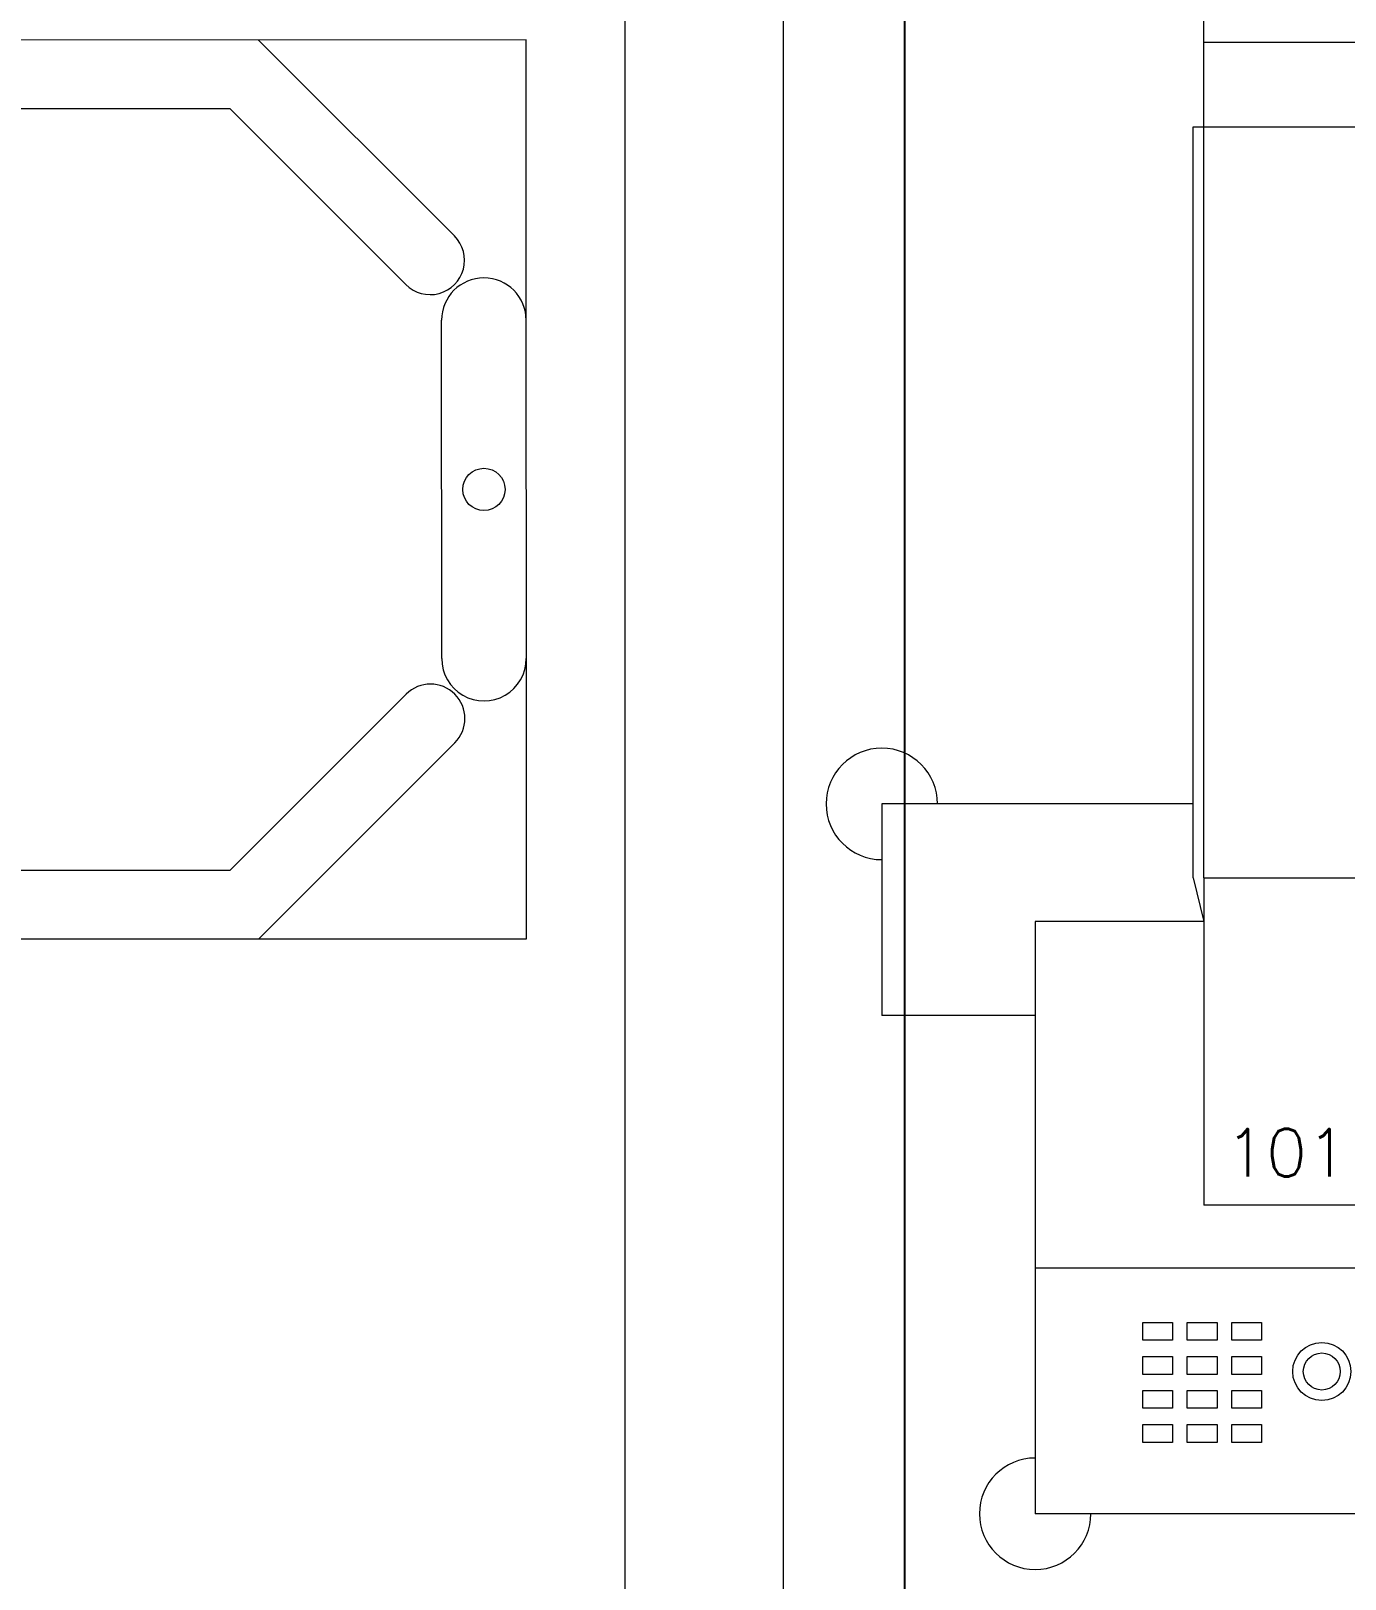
# Model space of a CAD drawing. Header units: metres. Extents: x 75097 to 220695, y -1557923 to -1361206.
# Drawn here: x 129137 to 130380, y -1399179 to -1397715 of the extents above; entities that cross this region are included whole.
import ezdxf

# ---------------------------------------------------------------- set-up
doc = ezdxf.new("R2010")
doc.units = ezdxf.units.M
doc.layers.get('0').update_dxf_attribs({"lineweight": 0})
doc.layers.add('A-100 - Copy$0$axes', color=8, linetype='Continuous')
for name, color, linetype, lineweight in [('A-100 - Copy$0$Medical Equipment and Furniture', 8, 'Continuous', 0), ('A-100 - Copy$0$Medical Equipment and Furniture1', 8, 'Continuous', 5), ('A-100 - Copy$0$Walls', 8, 'Continuous', 0)]:
    doc.layers.add(name, color=color, linetype=linetype, lineweight=lineweight)
doc.styles.add('A-100 - Copy$0$list_ghTextstyle', font='romans.shx', dxfattribs={"height": 0.25})

# ---------------------------------------------------------------- blocks, each defined once
blk = doc.blocks.new('*X149')
for p, q in [((5, 3), (5, 3)), ((5, 3), (5, 3)), ((5, 3), (5, 3)), ((5, 3), (5, 3)), ((5, 3), (5, 3)), ((5, 3), (5, 3)), ((5, 3), (5, 3)), ((5, 3), (5, 3)), ((5, 3), (5, 3)), ((5, 3), (5, 3)), ((5, 3), (5, 3)), ((5, 3), (5, 3)), ((5, 3), (5, 3)), ((5, 3), (5, 3)), ((5, 3), (5, 3)), ((5, 3), (5, 3)), ((5, 3), (5, 3)), ((5, 3), (5, 3)), ((5, 3), (5, 3)), ((5, 3), (5, 3)), ((5, 3), (5, 3)), ((5, 3), (5, 3)), ((5, 3), (5, 3)), ((5, 3), (5, 3)), ((5, 3), (5, 3)), ((5, 3), (5, 3)), ((5, 3), (5, 3)), ((5, 3), (5, 3)), ((5, 3), (5, 3)), ((5, 3), (5, 3)), ((5, 3), (5, 3)), ((5, 3), (5, 3)), ((5, 3), (5, 3)), ((5, 3), (5, 3)), ((5, 3), (5, 3)), ((5, 3), (5, 3)), ((5, 3), (5, 3)), ((5, 3), (5, 3)), ((5, 3), (5, 3)), ((5, 3), (5, 3)), ((5, 3), (5, 3)), ((5, 3), (5, 3)), ((5, 3), (5, 3)), ((5, 3), (5, 3)), ((5, 3), (5, 3)), ((5, 3), (5, 3)), ((5, 3), (5, 3)), ((5, 3), (5, 3)), ((5, 3), (5, 3)), ((5, 3), (5, 3)), ((5, 3), (5, 3)), ((5, 3), (5, 3)), ((5, 3), (5, 3)), ((5, 3), (5, 3)), ((5, 3), (5, 3)), ((5, 3), (5, 3)), ((5, 3), (5, 3)), ((5, 3), (5, 3)), ((5, 3), (5, 3)), ((5, 3), (5, 3)), ((5, 3), (5, 3)), ((5, 3), (5, 3)), ((5, 3), (5, 3)), ((5, 3), (5, 3)), ((5, 3), (5, 3)), ((5, 3), (5, 3)), ((6, 3), (5, 3)), ((5, 3), (5, 3)), ((6, 3), (5, 3)), ((5, 3), (5, 3)), ((6, 3), (5, 3)), ((5, 3), (5, 3)), ((6, 3), (5, 3)), ((5, 3), (5, 3)), ((5, 3), (5, 3)), ((5, 3), (5, 3)), ((5, 3), (5, 3)), ((5, 3), (5, 3)), ((5, 3), (5, 3)), ((5, 3), (5, 3)), ((5, 3), (5, 3)), ((5, 3), (5, 3)), ((5, 3), (5, 3)), ((5, 3), (5, 3)), ((5, 3), (5, 3)), ((5, 3), (5, 3)), ((5, 3), (5, 3)), ((5, 3), (5, 3)), ((5, 3), (5, 3)), ((5, 3), (5, 3)), ((5, 3), (5, 3)), ((5, 3), (5, 3)), ((5, 3), (5, 3)), ((5, 3), (5, 3)), ((5, 3), (5, 3)), ((5, 3), (5, 3)), ((6, 3), (6, 3)), ((6, 3), (6, 3)), ((6, 3), (6, 3)), ((6, 3), (6, 3)), ((6, 3), (6, 3)), ((6, 3), (6, 3)), ((6, 3), (6, 3)), ((6, 3), (6, 3)), ((6, 3), (6, 3)), ((6, 3), (6, 3)), ((6, 3), (6, 3)), ((6, 3), (6, 3)), ((6, 3), (6, 3)), ((6, 3), (6, 3)), ((6, 3), (6, 3)), ((6, 3), (6, 3)), ((6, 3), (6, 3)), ((6, 3), (6, 3)), ((6, 3), (6, 3)), ((6, 3), (6, 3)), ((6, 3), (6, 3)), ((6, 3), (6, 3)), ((6, 3), (6, 3)), ((6, 3), (6, 3)), ((6, 3), (6, 3)), ((6, 3), (6, 3)), ((6, 3), (6, 3)), ((6, 3), (6, 3)), ((6, 3), (6, 3)), ((6, 3), (6, 3)), ((6, 3), (6, 3)), ((6, 3), (6, 3)), ((6, 3), (6, 3)), ((6, 3), (6, 3)), ((6, 3), (6, 3)), ((6, 3), (6, 3)), ((6, 3), (6, 3)), ((6, 3), (6, 3)), ((6, 3), (6, 3)), ((6, 3), (6, 3)), ((6, 3), (6, 3)), ((6, 3), (6, 3)), ((6, 3), (6, 3)), ((6, 3), (6, 3)), ((6, 3), (6, 3)), ((6, 3), (6, 3)), ((6, 3), (6, 3)), ((6, 3), (6, 3)), ((6, 3), (6, 3)), ((6, 3), (6, 3)), ((6, 3), (6, 3)), ((6, 3), (6, 3)), ((6, 3), (6, 3)), ((6, 3), (6, 3)), ((6, 3), (6, 3)), ((6, 3), (6, 3)), ((6, 3), (6, 3)), ((6, 3), (6, 3)), ((6, 3), (6, 3)), ((6, 3), (6, 3)), ((6, 3), (6, 3)), ((6, 3), (6, 3)), ((6, 3), (6, 3)), ((6, 3), (6, 3)), ((6, 3), (6, 3)), ((6, 3), (6, 3)), ((6, 3), (6, 3)), ((6, 3), (6, 3)), ((6, 3), (6, 3)), ((6, 3), (6, 3)), ((6, 3), (6, 3)), ((6, 3), (6, 3)), ((6, 3), (6, 3)), ((6, 3), (6, 3)), ((6, 3), (6, 3)), ((6, 3), (6, 3)), ((6, 3), (6, 3)), ((6, 3), (6, 3)), ((6, 3), (6, 3)), ((6, 3), (6, 3)), ((6, 3), (6, 3)), ((6, 3), (6, 3)), ((6, 3), (6, 3)), ((6, 3), (6, 3)), ((6, 3), (6, 3)), ((6, 3), (6, 3)), ((6, 3), (6, 3)), ((6, 3), (6, 3)), ((6, 3), (6, 3)), ((6, 3), (6, 3)), ((6, 3), (6, 3)), ((6, 3), (6, 3)), ((6, 3), (6, 3)), ((6, 3), (6, 3)), ((6, 3), (6, 3)), ((6, 3), (6, 3)), ((6, 3), (6, 3)), ((6, 3), (6, 3)), ((6, 3), (6, 3)), ((6, 3), (6, 3)), ((6, 3), (6, 3)), ((6, 3), (6, 3)), ((6, 3), (6, 3)), ((6, 3), (6, 3)), ((6, 3), (6, 3)), ((6, 3), (6, 3)), ((6, 3), (6, 3)), ((6, 3), (6, 3)), ((6, 3), (6, 3)), ((6, 3), (6, 3)), ((6, 3), (6, 3)), ((6, 3), (6, 3)), ((6, 3), (6, 3)), ((6, 3), (6, 3)), ((6, 3), (6, 3)), ((6, 3), (6, 3)), ((6, 3), (6, 3)), ((6, 3), (6, 3)), ((6, 3), (6, 3)), ((6, 3), (6, 3)), ((6, 3), (6, 3)), ((6, 3), (6, 3)), ((6, 3), (6, 3)), ((6, 3), (6, 3)), ((6, 3), (6, 3)), ((6, 3), (6, 3)), ((6, 3), (6, 3)), ((6, 3), (6, 3)), ((6, 3), (6, 3)), ((6, 3), (6, 3)), ((6, 3), (6, 3)), ((6, 3), (6, 3)), ((6, 3), (6, 3)), ((6, 3), (6, 3)), ((6, 3), (6, 3)), ((6, 3), (6, 3)), ((6, 3), (6, 3)), ((6, 3), (6, 3)), ((6, 3), (6, 3)), ((6, 3), (6, 3)), ((6, 3), (6, 3)), ((6, 3), (6, 3)), ((6, 3), (6, 3)), ((6, 3), (6, 3)), ((6, 3), (6, 3)), ((6, 3), (6, 3)), ((6, 3), (6, 3)), ((6, 3), (6, 3)), ((6, 3), (6, 3)), ((6, 3), (6, 3)), ((6, 3), (6, 3)), ((6, 3), (6, 3)), ((6, 3), (6, 3)), ((6, 3), (6, 3)), ((6, 3), (6, 3)), ((6, 3), (6, 3)), ((6, 3), (6, 3)), ((6, 3), (6, 3)), ((6, 3), (6, 3)), ((6, 3), (6, 3)), ((6, 3), (6, 3)), ((6, 3), (6, 3)), ((6, 3), (6, 3)), ((6, 3), (6, 3)), ((6, 3), (6, 3)), ((6, 3), (6, 3)), ((6, 3), (6, 3)), ((6, 3), (6, 3)), ((6, 3), (6, 3)), ((6, 3), (6, 3)), ((6, 3), (6, 3)), ((6, 3), (6, 3)), ((6, 3), (6, 3)), ((6, 3), (6, 3)), ((6, 3), (6, 3)), ((6, 3), (6, 3)), ((6, 3), (6, 3)), ((6, 3), (6, 3)), ((6, 3), (6, 3)), ((6, 3), (6, 3)), ((6, 3), (6, 3)), ((6, 3), (6, 3)), ((6, 3), (6, 3)), ((6, 3), (6, 3)), ((6, 3), (6, 3)), ((6, 3), (6, 3)), ((6, 3), (6, 3)), ((6, 3), (6, 3)), ((6, 3), (6, 3)), ((6, 3), (6, 3)), ((6, 3), (6, 3)), ((6, 3), (6, 3)), ((6, 3), (6, 3)), ((6, 3), (6, 3)), ((6, 3), (6, 3)), ((6, 3), (6, 3)), ((6, 3), (6, 3)), ((6, 3), (6, 3)), ((6, 3), (6, 3)), ((6, 3), (6, 3)), ((6, 3), (6, 3)), ((6, 3), (6, 3)), ((6, 3), (6, 3)), ((6, 3), (6, 3)), ((6, 3), (5, 3)), ((6, 3), (5, 3)), ((6, 3), (5, 3)), ((6, 3), (5, 3)), ((6, 3), (5, 3)), ((6, 3), (6, 3)), ((6, 3), (6, 3)), ((6, 3), (6, 3)), ((6, 3), (6, 3)), ((6, 3), (6, 3)), ((6, 3), (6, 3)), ((6, 3), (6, 3)), ((6, 3), (6, 3)), ((6, 3), (6, 3)), ((6, 3), (6, 3)), ((6, 3), (6, 3)), ((6, 3), (6, 3)), ((6, 3), (6, 3)), ((6, 3), (6, 3)), ((6, 3), (6, 3)), ((6, 3), (6, 3)), ((6, 3), (6, 3)), ((6, 3), (6, 3)), ((6, 3), (6, 3)), ((6, 3), (6, 3)), ((6, 3), (6, 3)), ((6, 3), (6, 3)), ((6, 3), (6, 3)), ((6, 3), (6, 3)), ((6, 3), (6, 3)), ((6, 3), (6, 3)), ((6, 3), (6, 3)), ((6, 3), (6, 3)), ((6, 3), (6, 3)), ((6, 3), (6, 3)), ((6, 3), (6, 3)), ((6, 3), (6, 3)), ((6, 3), (6, 3)), ((6, 3), (6, 3)), ((6, 3), (6, 3)), ((6, 3), (6, 3)), ((6, 3), (6, 3)), ((6, 3), (6, 3)), ((6, 3), (6, 3)), ((6, 3), (6, 3)), ((6, 3), (6, 3)), ((6, 3), (6, 3)), ((6, 3), (6, 3)), ((6, 3), (6, 3)), ((6, 3), (6, 3)), ((6, 3), (6, 3)), ((6, 3), (6, 3)), ((6, 3), (6, 3)), ((6, 3), (6, 3)), ((6, 3), (6, 3)), ((6, 3), (6, 3)), ((6, 3), (6, 3)), ((6, 3), (6, 3)), ((6, 3), (6, 3)), ((6, 3), (6, 3)), ((6, 3), (6, 3)), ((6, 3), (6, 3)), ((6, 3), (6, 3)), ((6, 3), (6, 3)), ((6, 3), (6, 3)), ((6, 3), (6, 3)), ((6, 3), (6, 3)), ((6, 3), (6, 3)), ((6, 3), (6, 3)), ((6, 3), (6, 3)), ((6, 3), (6, 3)), ((6, 3), (6, 3)), ((6, 3), (6, 3)), ((6, 3), (6, 3)), ((6, 3), (6, 3)), ((6, 3), (6, 3)), ((6, 3), (6, 3)), ((6, 3), (6, 3)), ((6, 3), (6, 3)), ((6, 3), (6, 3)), ((6, 3), (6, 3)), ((6, 3), (6, 3)), ((6, 3), (6, 3)), ((6, 3), (6, 3)), ((6, 3), (6, 3)), ((6, 3), (6, 3)), ((6, 3), (6, 3)), ((6, 3), (6, 3)), ((6, 3), (6, 3)), ((6, 3), (6, 3)), ((6, 3), (6, 3)), ((6, 3), (6, 3)), ((6, 3), (6, 3)), ((6, 3), (6, 3)), ((6, 3), (6, 3)), ((6, 3), (6, 3)), ((6, 3), (6, 3)), ((6, 3), (6, 3)), ((6, 3), (6, 3)), ((6, 3), (6, 3)), ((6, 3), (6, 3)), ((6, 3), (6, 3)), ((6, 3), (6, 3)), ((6, 3), (6, 3)), ((6, 3), (6, 3)), ((6, 3), (6, 3)), ((6, 3), (6, 3)), ((6, 3), (6, 3)), ((6, 3), (6, 3)), ((6, 3), (6, 3)), ((6, 3), (6, 3)), ((6, 3), (6, 3)), ((6, 3), (6, 3)), ((6, 3), (6, 3)), ((6, 3), (6, 3)), ((6, 3), (6, 3)), ((6, 3), (6, 3)), ((6, 3), (6, 3)), ((6, 3), (6, 3)), ((6, 3), (6, 3)), ((6, 3), (6, 3)), ((6, 3), (6, 3)), ((6, 3), (6, 3)), ((6, 3), (6, 3)), ((6, 3), (6, 3)), ((6, 3), (6, 3)), ((6, 3), (6, 3)), ((6, 3), (6, 3)), ((6, 3), (6, 3)), ((6, 3), (6, 3)), ((6, 3), (6, 3)), ((6, 3), (6, 3)), ((6, 3), (6, 3)), ((6, 3), (6, 3)), ((6, 3), (6, 3)), ((6, 3), (6, 3)), ((6, 3), (6, 3)), ((6, 3), (6, 3)), ((6, 3), (6, 3)), ((6, 3), (6, 3)), ((6, 3), (6, 3)), ((6, 3), (6, 3)), ((6, 3), (6, 3)), ((6, 3), (6, 3)), ((6, 3), (6, 3)), ((6, 3), (6, 3)), ((6, 3), (6, 3)), ((6, 3), (6, 3)), ((6, 3), (6, 3)), ((6, 3), (6, 3)), ((6, 3), (6, 3)), ((6, 3), (6, 3)), ((6, 3), (6, 3)), ((6, 3), (6, 3)), ((6, 3), (6, 3)), ((6, 3), (6, 3)), ((6, 3), (6, 3)), ((6, 3), (6, 3)), ((6, 3), (6, 3)), ((6, 3), (6, 3)), ((6, 3), (6, 3)), ((6, 3), (6, 3)), ((6, 3), (6, 3)), ((6, 3), (6, 3)), ((6, 3), (6, 3)), ((6, 3), (6, 3)), ((6, 3), (6, 3)), ((6, 3), (6, 3)), ((6, 3), (6, 3)), ((6, 3), (6, 3)), ((6, 3), (6, 3)), ((6, 3), (6, 3)), ((6, 3), (6, 3)), ((6, 3), (6, 3)), ((6, 3), (6, 3)), ((6, 3), (6, 3)), ((6, 3), (6, 3)), ((6, 3), (6, 3)), ((6, 3), (6, 3)), ((6, 3), (6, 3)), ((6, 3), (6, 3)), ((6, 3), (6, 3)), ((6, 3), (6, 3)), ((6, 3), (6, 3)), ((6, 3), (6, 3)), ((6, 3), (6, 3)), ((6, 3), (6, 3)), ((6, 3), (6, 3)), ((6, 3), (6, 3)), ((6, 3), (6, 3)), ((6, 3), (6, 3)), ((6, 3), (6, 3)), ((6, 3), (6, 3)), ((6, 3), (6, 3)), ((6, 3), (6, 3)), ((6, 3), (6, 3)), ((6, 3), (6, 3)), ((6, 3), (6, 3)), ((6, 3), (6, 3)), ((6, 3), (6, 3)), ((6, 3), (6, 3)), ((6, 3), (6, 3)), ((6, 3), (6, 3)), ((6, 3), (6, 3)), ((6, 3), (6, 3)), ((6, 3), (6, 3)), ((6, 3), (6, 3)), ((6, 3), (6, 3)), ((6, 3), (6, 3)), ((6, 3), (6, 3)), ((6, 3), (6, 3)), ((6, 3), (6, 3)), ((6, 3), (6, 3)), ((6, 3), (6, 3)), ((6, 3), (6, 3)), ((6, 3), (6, 3)), ((6, 3), (6, 3)), ((6, 3), (6, 3)), ((6, 3), (6, 3)), ((6, 3), (6, 3)), ((6, 3), (6, 3)), ((6, 3), (6, 3)), ((6, 3), (6, 3)), ((6, 3), (6, 3)), ((6, 3), (6, 3)), ((6, 3), (6, 3)), ((6, 3), (6, 3)), ((6, 3), (6, 3)), ((6, 3), (6, 3)), ((6, 3), (6, 3)), ((6, 3), (6, 3)), ((6, 3), (6, 3)), ((6, 3), (6, 3)), ((6, 3), (6, 3)), ((6, 3), (6, 3)), ((6, 3), (6, 3)), ((6, 3), (6, 3)), ((6, 3), (6, 3)), ((6, 3), (6, 3)), ((6, 3), (6, 3)), ((6, 3), (6, 3)), ((6, 3), (6, 3)), ((6, 3), (6, 3)), ((6, 3), (6, 3)), ((6, 3), (6, 3)), ((6, 3), (6, 3)), ((6, 3), (6, 3)), ((6, 3), (6, 3)), ((6, 3), (6, 3)), ((6, 3), (6, 3)), ((6, 3), (6, 3)), ((6, 3), (6, 3)), ((6, 3), (6, 3)), ((6, 3), (6, 3)), ((6, 3), (6, 3)), ((6, 3), (6, 3)), ((6, 3), (6, 3)), ((6, 3), (6, 3)), ((6, 3), (6, 3)), ((6, 3), (6, 3)), ((6, 3), (6, 3)), ((6, 3), (6, 3)), ((6, 3), (6, 3)), ((6, 3), (6, 3)), ((6, 3), (6, 3)), ((6, 3), (6, 3)), ((6, 3), (6, 3)), ((6, 3), (6, 3)), ((6, 3), (6, 3)), ((6, 3), (6, 3)), ((6, 3), (6, 3)), ((6, 3), (6, 3)), ((6, 3), (6, 3)), ((6, 3), (6, 3)), ((6, 3), (6, 3)), ((6, 3), (6, 3)), ((6, 3), (6, 3)), ((6, 3), (6, 3)), ((6, 3), (6, 3)), ((6, 3), (6, 3)), ((6, 3), (6, 3)), ((6, 3), (6, 3)), ((6, 3), (6, 3)), ((6, 3), (6, 3)), ((6, 3), (6, 3)), ((6, 3), (6, 3)), ((6, 3), (6, 3)), ((6, 3), (6, 3)), ((6, 3), (6, 3)), ((6, 3), (6, 3)), ((6, 3), (6, 3)), ((6, 3), (6, 3)), ((6, 3), (6, 3)), ((6, 3), (6, 3)), ((6, 3), (6, 3)), ((6, 3), (6, 3)), ((6, 3), (6, 3)), ((6, 3), (6, 3)), ((6, 3), (6, 3)), ((6, 3), (6, 3)), ((6, 3), (6, 3)), ((6, 3), (6, 3)), ((6, 3), (6, 3)), ((6, 3), (6, 3)), ((6, 3), (6, 3)), ((6, 3), (6, 3)), ((6, 3), (6, 3)), ((6, 3), (6, 3)), ((6, 3), (6, 3)), ((6, 3), (6, 3)), ((6, 3), (6, 3)), ((6, 3), (6, 3)), ((6, 3), (6, 3)), ((6, 3), (6, 3)), ((6, 3), (6, 3)), ((6, 3), (6, 3)), ((6, 3), (6, 3)), ((6, 3), (6, 3)), ((6, 3), (6, 3)), ((6, 3), (6, 3)), ((6, 3), (6, 3)), ((6, 3), (6, 3))]:
    blk.add_line(p, q)
blk = doc.blocks.new('*X150')
for p, q in [((13, 1), (13, 1)), ((13, 1), (13, 1)), ((13, 1), (13, 1)), ((13, 1), (13, 1)), ((13, 1), (13, 1)), ((13, 1), (13, 1)), ((13, 1), (13, 1)), ((13, 1), (13, 1)), ((13, 1), (13, 1)), ((13, 1), (13, 1)), ((13, 1), (13, 1)), ((13, 1), (13, 1)), ((13, 1), (13, 1)), ((13, 1), (13, 1)), ((13, 1), (13, 1)), ((13, 1), (14, 1)), ((13, 1), (14, 1)), ((13, 1), (14, 1)), ((13, 1), (13, 1)), ((13, 1), (13, 1)), ((13, 1), (13, 1)), ((13, 1), (13, 1)), ((13, 1), (13, 1)), ((13, 1), (13, 1)), ((13, 1), (13, 1)), ((13, 1), (13, 1)), ((13, 1), (13, 1)), ((13, 1), (13, 1)), ((13, 1), (13, 1)), ((13, 1), (13, 1)), ((13, 1), (13, 1)), ((13, 1), (13, 1)), ((13, 1), (13, 1)), ((13, 1), (13, 1)), ((13, 1), (13, 1)), ((13, 1), (13, 1)), ((13, 1), (13, 1)), ((13, 1), (13, 1)), ((13, 1), (13, 1)), ((13, 1), (13, 1)), ((13, 1), (13, 1)), ((13, 1), (13, 1)), ((13, 1), (13, 1)), ((13, 1), (13, 1)), ((13, 1), (13, 1)), ((13, 1), (13, 1)), ((13, 1), (13, 1)), ((13, 1), (13, 1)), ((13, 1), (13, 1)), ((13, 1), (13, 1)), ((13, 1), (13, 1)), ((13, 1), (13, 1)), ((13, 1), (13, 1)), ((13, 1), (13, 1)), ((13, 1), (13, 1)), ((13, 1), (13, 1)), ((13, 1), (13, 1)), ((13, 1), (13, 1)), ((13, 1), (13, 1)), ((13, 1), (13, 1)), ((13, 1), (13, 1)), ((13, 1), (13, 1)), ((13, 1), (13, 1)), ((13, 1), (13, 1)), ((13, 1), (13, 1)), ((13, 1), (13, 1)), ((13, 1), (13, 1)), ((13, 1), (13, 1)), ((13, 1), (13, 1)), ((13, 1), (13, 1)), ((13, 1), (13, 1)), ((13, 1), (13, 1)), ((13, 1), (13, 1)), ((13, 1), (13, 1)), ((13, 1), (13, 1)), ((13, 1), (13, 1)), ((13, 1), (13, 1)), ((13, 1), (13, 1)), ((13, 1), (13, 1)), ((13, 1), (13, 1)), ((13, 1), (13, 1)), ((13, 1), (13, 1)), ((13, 1), (13, 1)), ((13, 1), (13, 1)), ((13, 1), (13, 1)), ((13, 1), (13, 1)), ((13, 1), (13, 1)), ((13, 1), (13, 1)), ((13, 1), (13, 1)), ((13, 1), (13, 1)), ((13, 1), (13, 1)), ((13, 1), (13, 1)), ((13, 1), (13, 1)), ((13, 1), (13, 1)), ((13, 1), (13, 1)), ((13, 1), (13, 1)), ((13, 1), (13, 1)), ((13, 1), (13, 1)), ((13, 1), (13, 1)), ((13, 1), (13, 1)), ((13, 1), (13, 1)), ((13, 1), (13, 1)), ((13, 1), (13, 1)), ((13, 1), (13, 1)), ((13, 1), (13, 1)), ((13, 1), (13, 1)), ((13, 1), (13, 1)), ((13, 1), (13, 1)), ((13, 1), (13, 1)), ((13, 1), (13, 1)), ((13, 1), (13, 1)), ((13, 1), (13, 1)), ((13, 1), (13, 1)), ((13, 1), (13, 1)), ((13, 1), (13, 1)), ((13, 1), (13, 1)), ((13, 1), (13, 1)), ((13, 1), (13, 1)), ((13, 1), (13, 1)), ((13, 1), (13, 1)), ((13, 1), (13, 1)), ((13, 1), (13, 1)), ((13, 1), (13, 1)), ((13, 1), (14, 1)), ((13, 0), (13, 0)), ((13, 0), (13, 0)), ((13, 0), (13, 0)), ((13, 0), (13, 0)), ((13, 0), (13, 0)), ((13, 0), (13, 0)), ((13, 0), (13, 0)), ((13, 0), (13, 0)), ((13, 0), (13, 0)), ((13, 0), (13, 0)), ((13, 0), (13, 0)), ((13, 0), (13, 0)), ((13, 0), (13, 0)), ((13, 0), (13, 0)), ((13, 0), (13, 0)), ((13, 0), (13, 0)), ((13, 0), (13, 0)), ((13, 0), (13, 0)), ((13, 0), (13, 0)), ((13, 0), (13, 0)), ((13, 0), (13, 0)), ((13, 0), (13, 0)), ((13, 0), (13, 0)), ((13, 0), (13, 0)), ((13, 0), (13, 0)), ((13, 0), (13, 0)), ((13, 0), (13, 0)), ((13, 0), (13, 0)), ((13, 0), (13, 0)), ((13, 0), (13, 0)), ((13, 0), (13, 0)), ((13, 0), (13, 0)), ((13, 0), (13, 0)), ((13, 0), (13, 0)), ((13, 0), (13, 0)), ((13, 0), (13, 0)), ((13, 0), (13, 0)), ((13, 0), (13, 0)), ((13, 0), (13, 0)), ((13, 0), (13, 0)), ((13, 0), (13, 0)), ((13, 0), (13, 0)), ((13, 0), (13, 0)), ((13, 0), (13, 0)), ((13, 0), (13, 0)), ((13, 0), (13, 0)), ((13, 0), (13, 0)), ((13, 0), (13, 0)), ((13, 0), (14, 0)), ((13, 0), (14, 0)), ((13, 0), (13, 0)), ((13, 0), (14, 0)), ((14, 1), (14, 1)), ((14, 1), (14, 1)), ((14, 1), (14, 1)), ((14, 1), (14, 1)), ((14, 1), (14, 1)), ((14, 1), (14, 1)), ((14, 1), (14, 1)), ((14, 1), (14, 1)), ((14, 1), (14, 1)), ((14, 1), (14, 1)), ((14, 1), (14, 1)), ((14, 1), (14, 1)), ((14, 1), (14, 1)), ((14, 1), (14, 1)), ((14, 1), (14, 1)), ((14, 1), (14, 1)), ((14, 1), (14, 1)), ((14, 1), (14, 1)), ((14, 1), (14, 1)), ((14, 1), (14, 1)), ((14, 1), (14, 1)), ((14, 1), (14, 1)), ((14, 1), (14, 1)), ((14, 1), (14, 1)), ((14, 1), (14, 1)), ((14, 1), (14, 1)), ((14, 1), (14, 1)), ((14, 1), (14, 1)), ((14, 1), (14, 1)), ((14, 1), (14, 1)), ((14, 1), (14, 1)), ((14, 1), (14, 1)), ((14, 1), (14, 1)), ((14, 1), (14, 1)), ((14, 1), (14, 1)), ((14, 1), (14, 1)), ((14, 1), (14, 1)), ((14, 1), (14, 1)), ((14, 1), (14, 1)), ((14, 1), (14, 1)), ((14, 1), (14, 1)), ((14, 1), (14, 1)), ((14, 1), (14, 1)), ((14, 1), (14, 1)), ((14, 1), (14, 1)), ((14, 1), (14, 1)), ((14, 1), (14, 1)), ((14, 1), (14, 1)), ((14, 1), (14, 1)), ((14, 1), (14, 1)), ((14, 1), (14, 1)), ((14, 1), (14, 1)), ((14, 1), (14, 1)), ((14, 1), (14, 1)), ((14, 1), (14, 1)), ((14, 1), (14, 1)), ((14, 1), (14, 1)), ((14, 1), (14, 1)), ((14, 1), (14, 1)), ((14, 1), (14, 1)), ((14, 1), (14, 1)), ((14, 1), (14, 1)), ((14, 1), (14, 1)), ((14, 1), (14, 1)), ((14, 1), (14, 1)), ((14, 1), (14, 1)), ((14, 1), (14, 1)), ((14, 1), (14, 1)), ((14, 1), (14, 1)), ((14, 1), (14, 1)), ((14, 1), (14, 1)), ((14, 1), (14, 1)), ((14, 1), (14, 1)), ((14, 1), (14, 1)), ((14, 1), (14, 1)), ((14, 1), (14, 1)), ((14, 1), (14, 1)), ((14, 1), (14, 1)), ((14, 1), (14, 1)), ((14, 1), (14, 1)), ((14, 1), (14, 1)), ((14, 1), (14, 1)), ((14, 1), (14, 1)), ((14, 1), (14, 1)), ((14, 1), (14, 1)), ((14, 1), (14, 1)), ((14, 1), (14, 1)), ((14, 1), (14, 1)), ((14, 1), (14, 1)), ((14, 1), (14, 1)), ((14, 1), (14, 1)), ((14, 1), (14, 1)), ((14, 1), (14, 1)), ((14, 1), (14, 1)), ((14, 0), (14, 0)), ((14, 0), (14, 0)), ((14, 0), (14, 0)), ((14, 0), (14, 0)), ((14, 0), (14, 0)), ((14, 0), (14, 0)), ((14, 0), (14, 0)), ((14, 0), (14, 0)), ((14, 0), (14, 0)), ((14, 0), (14, 0)), ((14, 0), (14, 0)), ((14, 0), (14, 0)), ((14, 0), (14, 0)), ((14, 0), (14, 0)), ((14, 0), (14, 0)), ((14, 0), (14, 0)), ((14, 0), (14, 0)), ((14, 0), (14, 0)), ((14, 0), (14, 0)), ((14, 0), (14, 0)), ((14, 0), (14, 0)), ((14, 0), (14, 0)), ((14, 0), (14, 0)), ((14, 0), (14, 0)), ((14, 0), (14, 0)), ((14, 0), (14, 0)), ((14, 0), (14, 0)), ((14, 0), (14, 0)), ((14, 0), (14, 0)), ((14, 0), (14, 0)), ((14, 0), (14, 0)), ((14, 0), (14, 0)), ((14, 0), (14, 0)), ((14, 0), (14, 0)), ((14, 0), (14, 0)), ((14, 0), (14, 0)), ((14, 0), (14, 0)), ((14, 0), (14, 0)), ((14, 0), (14, 0)), ((14, 0), (14, 0)), ((14, 0), (14, 0)), ((14, 0), (14, 0)), ((14, 0), (14, 0)), ((14, 0), (14, 0)), ((14, 0), (14, 0)), ((14, 0), (14, 0)), ((14, 0), (14, 0)), ((14, 0), (14, 0)), ((13, 0), (13, 0)), ((13, 0), (14, 0)), ((13, 0), (13, 0)), ((13, 0), (14, 0)), ((13, 0), (13, 0)), ((13, 0), (14, 0)), ((13, 0), (13, 0)), ((13, 0), (13, 0)), ((13, 0), (13, 0)), ((13, 0), (13, 0)), ((13, 0), (14, 0)), ((13, 0), (13, 0)), ((13, 0), (14, 0)), ((13, 0), (13, 0)), ((13, 0), (14, 0)), ((13, 0), (13, 0)), ((13, 0), (14, 0)), ((13, 0), (13, 0)), ((13, 0), (14, 0)), ((13, 0), (13, 0)), ((13, 0), (14, 0)), ((13, 0), (13, 0)), ((13, 0), (14, 0)), ((13, 0), (13, 0)), ((13, 0), (13, 0)), ((13, 0), (13, 0)), ((13, 0), (14, 0)), ((13, 0), (13, 0)), ((13, 0), (14, 0)), ((13, 0), (13, 0)), ((13, 0), (14, 0)), ((13, 0), (13, 0)), ((13, 0), (14, 0)), ((13, 0), (13, 0)), ((13, 0), (13, 0)), ((13, 0), (13, 0)), ((13, 0), (13, 0)), ((13, 0), (13, 0)), ((13, 0), (13, 0)), ((13, 0), (13, 0)), ((13, 0), (13, 0)), ((13, 0), (13, 0)), ((13, 0), (13, 0)), ((13, 0), (13, 0)), ((13, 0), (13, 0)), ((13, 0), (13, 0)), ((13, 0), (13, 0)), ((13, 0), (13, 0)), ((13, 0), (13, 0)), ((13, 0), (13, 0)), ((13, 0), (13, 0)), ((13, 0), (13, 0)), ((13, 0), (13, 0)), ((13, 0), (13, 0)), ((13, 0), (13, 0)), ((13, 0), (13, 0)), ((13, 0), (13, 0)), ((13, 0), (13, 0)), ((13, 0), (13, 0)), ((13, 0), (13, 0)), ((13, 0), (13, 0)), ((13, 0), (13, 0)), ((13, 0), (13, 0)), ((13, 0), (13, 0)), ((13, -1), (13, -1)), ((13, -1), (13, -1)), ((13, -1), (13, -1)), ((13, -1), (13, -1)), ((13, -1), (13, -1)), ((13, -1), (14, -1)), ((13, -1), (13, -1)), ((14, 0), (14, 0)), ((14, 0), (14, 0)), ((14, 0), (14, 0)), ((14, 0), (14, 0)), ((14, 0), (14, 0)), ((14, 0), (14, 0)), ((14, 0), (14, 0)), ((14, 0), (14, 0)), ((14, 0), (14, 0)), ((14, 0), (14, 0)), ((14, 0), (14, 0)), ((14, 0), (14, 0)), ((14, 0), (14, 0)), ((14, 0), (14, 0)), ((14, 0), (14, 0)), ((13, 0), (14, 0)), ((14, 0), (14, 0)), ((14, 0), (14, 0)), ((14, 0), (14, 0)), ((14, 0), (14, 0)), ((14, 0), (14, 0)), ((14, 0), (14, 0)), ((14, 0), (14, 0)), ((14, 0), (14, 0)), ((14, 0), (14, 0)), ((14, 0), (14, 0)), ((14, 0), (14, 0)), ((14, 0), (14, 0)), ((14, 0), (14, 0)), ((14, 0), (14, 0)), ((14, 0), (14, 0)), ((14, 0), (14, 0)), ((14, 0), (14, 0)), ((14, 0), (14, 0)), ((14, 0), (14, 0)), ((14, 0), (14, 0)), ((14, 0), (14, 0)), ((14, 0), (14, 0)), ((14, 0), (14, 0)), ((14, 0), (14, 0)), ((14, 0), (14, 0)), ((14, 0), (14, 0)), ((14, 0), (14, 0)), ((14, 0), (14, 0)), ((14, 0), (14, 0)), ((14, 0), (14, 0)), ((14, 0), (14, 0)), ((14, 0), (14, 0)), ((14, 0), (14, 0)), ((14, 0), (14, 0)), ((14, -1), (14, -1)), ((14, -1), (14, -1)), ((14, -1), (14, -1)), ((14, -1), (14, -1)), ((14, -1), (14, -1))]:
    blk.add_line(p, q)
blk = doc.blocks.new('A-100 - Copy$0$HF16786E-P')
at = {"layer": 'A-100 - Copy$0$Medical Equipment and Furniture1'}
for p, q in [((0, 0.425), (-2.14, 0.425)), ((-0.2531, 0.425), (-0.0678, 0.2397)), ((0, -0.425), (0, 0.425)), ((-0.28, 0.36), (-1.86, 0.36)), ((-0.28, 0.36), (-0.1137, 0.1937)), ((-0.08, -0.16), (-0.08, 0.16)), ((-0.1136, -0.1936), (-0.28, -0.36)), ((-0.0676, -0.2396), (-0.2531, -0.425)), ((-1.86, -0.36), (-0.28, -0.36)), ((-2.14, -0.425), (0, -0.425))]:
    blk.add_line(p, q, dxfattribs=at)
for points in [[(0, 0.425), (0, 0.425), (0, 0.425), (0, 0.425), (0, 0.425), (0, 0.425), (0, 0.425), (0, 0.425), (0, 0.425), (0, 0.425), (0, 0.425), (0, 0.425), (0, 0.425), (0, 0.425), (0, 0.425), (0, 0.425), (0, 0.425), (0, 0.425), (0, 0.425), (0, 0.425), (0, 0.425), (0, 0.425), (0, 0.425), (0, 0.425), (0, 0.425), (0, 0.425), (0, 0.425), (0, 0.425), (0, 0.425), (0, 0.425), (0, 0.425), (0, 0.425), (0, 0.425), (0, 0.425), (0, 0.425), (0, 0.425), (0, 0.425), (0, 0.425), (0, 0.425), (0, 0.425), (0, 0.425), (0, 0.425), (0, 0.425), (0, 0.425), (0, 0.425), (0, 0.425), (0, 0.425), (0, 0.425), (0, 0.425), (0, 0.425), (0, 0.425), (0, 0.425), (0, 0.425), (0, 0.425), (0, 0.425), (0, 0.425), (0, 0.425), (0, 0.425), (0, 0.425), (0, 0.425), (0, 0.425), (0, 0.425), (0, 0.425), (0, 0.425), (0, 0.425), (0, 0.425), (0, 0.425), (0, 0.425), (0, 0.425), (0, 0.425), (0, 0.425), (0, 0.425), (0, 0.425), (0, 0.425), (0, 0.425), (0, 0.425), (0, 0.425), (0, 0.425), (0, 0.425), (0, 0.425), (0, 0.425), (0, 0.425), (0, 0.425), (0, 0.425), (0, 0.425), (0, 0.425), (0, 0.425), (0, 0.425), (0, 0.425), (0, 0.425), (0, 0.425), (0, 0.425), (0, 0.425), (0, 0.425), (0, 0.425), (0, 0.425), (0, 0.425), (0, 0.425), (0, 0.425), (0, 0.425), (0, 0.425), (0, 0.425), (0, 0.425), (0, 0.425), (0, 0.425), (0, 0.425), (0, 0.425), (0, 0.425), (0, 0.425), (0, 0.425), (0, 0.425), (0, 0.425), (0, 0.425), (0, 0.425), (0, 0.425), (0, 0.425), (0, 0.425), (0, 0.425), (0, 0.425), (0, 0.425), (0, 0.425), (0, 0.425), (0, 0.425), (0, 0.425), (0, 0.425), (0, 0.425), (0, 0.425), (0, 0.425), (0, 0.425), (0, 0.425), (0, 0.425), (0, 0.425), (0, 0.425), (0, 0.425), (0, 0.425), (0, 0.425), (0, 0.425), (0, 0.425), (0, 0.425), (0, 0.425), (0, 0.425), (0, 0.425), (0, 0.425), (0, 0.425), (0, 0.425), (0, 0.425), (0, 0.425), (0, 0.425), (0, 0.425), (0, 0.425), (0, 0.425), (0, 0.425), (0, 0.425), (0, 0.425), (0, 0.425), (0, 0.425), (0, 0.425), (0, 0.425), (0, 0.425), (0, 0.425), (0, 0.425), (0, 0.425), (0, 0.425), (0, 0.425), (0, 0.425), (0, 0.425), (0, 0.425), (0, 0.425), (0, 0.425), (0, 0.425), (0, 0.425), (0, 0.425), (0, 0.425), (0, 0.425), (0, 0.425), (0, 0.425), (0, 0.425), (0, 0.425), (0, 0.425), (0, 0.425), (0, 0.425), (0, 0.425), (0, 0.425), (0, 0.425), (0, 0.425), (0, 0.425), (0, 0.425), (0, 0.425), (0, 0.425), (0, 0.425), (0, 0.425), (0, 0.425), (0, 0.425), (0, 0.425), (0, 0.425), (0, 0.425), (0, 0.425), (0, 0.425), (0, 0.425), (0, 0.425), (0, 0.425), (0, 0.425), (0, 0.425), (0, 0.425), (0, 0.425), (0, 0.425), (0, 0.425), (0, 0.425), (0, 0.425), (0, 0.425), (0, 0.425), (0, 0.425), (0, 0.425), (0, 0.425), (0, 0.425), (0, 0.425), (0, 0.425), (0, 0.425), (0, 0.425)], [(0, 0.425), (0, 0.425), (0, 0.425), (0, 0.425), (0, 0.425), (0, 0.425), (0, 0.425), (0, 0.425), (0, 0.425), (0, 0.425), (0, 0.425), (0, 0.425), (0, 0.425), (0, 0.425), (0, 0.425), (0, 0.425), (0, 0.425), (0, 0.425), (0, 0.425), (0, 0.425), (0, 0.425), (0, 0.425), (0, 0.425), (0, 0.425), (0, 0.425), (0, 0.425), (0, 0.425), (0, 0.425), (0, 0.425), (0, 0.425), (0, 0.425), (0, 0.425), (0, 0.425), (0, 0.425), (0, 0.425), (0, 0.425), (0, 0.425), (0, 0.425), (0, 0.425), (0, 0.425), (0, 0.425), (0, 0.425), (0, 0.425), (0, 0.425), (0, 0.425), (0, 0.425), (0, 0.425), (0, 0.425), (0, 0.425), (0, 0.425), (0, 0.425), (0, 0.425), (0, 0.425), (0, 0.425), (0, 0.425), (0, 0.425), (0, 0.425), (0, 0.425), (0, 0.425), (0, 0.425), (0, 0.425), (0, 0.425), (0, 0.425), (0, 0.425), (0, 0.425), (0, 0.425), (0, 0.425), (0, 0.425), (0, 0.425), (0, 0.425), (0, 0.425), (0, 0.425), (0, 0.425), (0, 0.425), (0, 0.425), (0, 0.425), (0, 0.425), (0, 0.425), (0, 0.425), (0, 0.425), (0, 0.425), (0, 0.425), (0, 0.425), (0, 0.425), (0, 0.425), (0, 0.425), (0, 0.425), (0, 0.425), (0, 0.425), (0, 0.425), (0, 0.425), (0, 0.425), (0, 0.425), (0, 0.425), (0, 0.425), (0, 0.425), (0, 0.425), (0, 0.425), (0, 0.425), (0, 0.425), (0, 0.425), (0, 0.425), (0, 0.425), (0, 0.425), (0, 0.425), (0, 0.425), (0, 0.425), (0, 0.425), (0, 0.425), (0, 0.425), (0, 0.425), (0, 0.425), (0, 0.425), (0, 0.425), (0, 0.425), (0, 0.425), (0, 0.425), (0, 0.425), (0, 0.425), (0, 0.425), (0, 0.425), (0, 0.425), (0, 0.425), (0, 0.425), (0, 0.425), (0, 0.425), (0, 0.425), (0, 0.425), (0, 0.425), (0, 0.425), (0, 0.425), (0, 0.425), (0, 0.425), (0, 0.425), (0, 0.425), (0, 0.425), (0, 0.425), (0, 0.425), (0, 0.425), (0, 0.425), (0, 0.425), (0, 0.425), (0, 0.425), (0, 0.425), (0, 0.425), (0, 0.425), (0, 0.425), (0, 0.425), (0, 0.425), (0, 0.425), (0, 0.425), (0, 0.425), (0, 0.425), (0, 0.425), (0, 0.425), (0, 0.425), (0, 0.425), (0, 0.425), (0, 0.425), (0, 0.425), (0, 0.425), (0, 0.425), (0, 0.425), (0, 0.425), (0, 0.425), (0, 0.425), (0, 0.425), (0, 0.425), (0, 0.425), (0, 0.425), (0, 0.425), (0, 0.425), (0, 0.425), (0, 0.425), (0, 0.425), (0, 0.425), (0, 0.425), (0, 0.425), (0, 0.425), (0, 0.425), (0, 0.425), (0, 0.425), (0, 0.425), (0, 0.425), (0, 0.425), (0, 0.425), (0, 0.425), (0, 0.425), (0, 0.425), (0, 0.425), (0, 0.425), (0, 0.425), (0, 0.425), (0, 0.425), (0, 0.425), (0, 0.425), (0, 0.425), (0, 0.425), (0, 0.425), (0, 0.425), (0, 0.425), (0, 0.425), (0, 0.425), (0, 0.425), (0, 0.425), (0, 0.425), (0, 0.425), (0, 0.425), (0, 0.425), (0, 0.425), (0, 0.425), (0, 0.425), (0, 0.425), (0, 0.425)], [(0, 0.425), (0, 0.425), (0, 0.425), (0, 0.425), (0, 0.425), (0, 0.425), (0, 0.425), (0, 0.425), (0, 0.425), (0, 0.425), (0, 0.425), (0, 0.425), (0, 0.425), (0, 0.425), (0, 0.425), (0, 0.425), (0, 0.425), (0, 0.425), (0, 0.425), (0, 0.425), (0, 0.425), (0, 0.425), (0, 0.425), (0, 0.425), (0, 0.425), (0, 0.425), (0, 0.425), (0, 0.425), (0, 0.425), (0, 0.425), (0, 0.425), (0, 0.425), (0, 0.425), (0, 0.425), (0, 0.425), (0, 0.425), (0, 0.425), (0, 0.425), (0, 0.425), (0, 0.425), (0, 0.425), (0, 0.425), (0, 0.425), (0, 0.425), (0, 0.425), (0, 0.425), (0, 0.425), (0, 0.425), (0, 0.425), (0, 0.425), (0, 0.425), (0, 0.425), (0, 0.425), (0, 0.425), (0, 0.425), (0, 0.425), (0, 0.425), (0, 0.425), (0, 0.425), (0, 0.425), (0, 0.425), (0, 0.425), (0, 0.425), (0, 0.425), (0, 0.425), (0, 0.425), (0, 0.425), (0, 0.425), (0, 0.425), (0, 0.425), (0, 0.425), (0, 0.425), (0, 0.425), (0, 0.425), (0, 0.425), (0, 0.425), (0, 0.425), (0, 0.425), (0, 0.425), (0, 0.425), (0, 0.425), (0, 0.425), (0, 0.425), (0, 0.425), (0, 0.425), (0, 0.425), (0, 0.425), (0, 0.425), (0, 0.425), (0, 0.425), (0, 0.425), (0, 0.425), (0, 0.425), (0, 0.425), (0, 0.425), (0, 0.425), (0, 0.425), (0, 0.425), (0, 0.425), (0, 0.425), (0, 0.425), (0, 0.425), (0, 0.425), (0, 0.425), (0, 0.425), (0, 0.425), (0, 0.425), (0, 0.425), (0, 0.425), (0, 0.425), (0, 0.425), (0, 0.425), (0, 0.425), (0, 0.425), (0, 0.425), (0, 0.425), (0, 0.425), (0, 0.425), (0, 0.425), (0, 0.425), (0, 0.425), (0, 0.425), (0, 0.425), (0, 0.425), (0, 0.425), (0, 0.425), (0, 0.425), (0, 0.425), (0, 0.425), (0, 0.425), (0, 0.425), (0, 0.425), (0, 0.425), (0, 0.425), (0, 0.425), (0, 0.425), (0, 0.425), (0, 0.425), (0, 0.425), (0, 0.425), (0, 0.425), (0, 0.425), (0, 0.425), (0, 0.425), (0, 0.425), (0, 0.425), (0, 0.425), (0, 0.425), (0, 0.425), (0, 0.425), (0, 0.425), (0, 0.425), (0, 0.425), (0, 0.425), (0, 0.425), (0, 0.425), (0, 0.425), (0, 0.425), (0, 0.425), (0, 0.425), (0, 0.425), (0, 0.425), (0, 0.425), (0, 0.425), (0, 0.425), (0, 0.425), (0, 0.425), (0, 0.425), (0, 0.425), (0, 0.425), (0, 0.425), (0, 0.425), (0, 0.425), (0, 0.425), (0, 0.425), (0, 0.425), (0, 0.425), (0, 0.425), (0, 0.425), (0, 0.425), (0, 0.425), (0, 0.425), (0, 0.425), (0, 0.425), (0, 0.425), (0, 0.425), (0, 0.425), (0, 0.425), (0, 0.425), (0, 0.425), (0, 0.425), (0, 0.425), (0, 0.425), (0, 0.425), (0, 0.425), (0, 0.425), (0, 0.425), (0, 0.425), (0, 0.425), (0, 0.425), (0, 0.425), (0, 0.425), (0, 0.425), (0, 0.425), (0, 0.425), (0, 0.425), (0, 0.425), (0, 0.425), (0, 0.425), (0, 0.425), (0, 0.425), (0, 0.425), (0, 0.425), (0, 0.425), (0, 0.425), (0, 0.425), (0, 0.425), (0, 0.425), (0, 0.425), (0, 0.425), (0, 0.425), (0, 0.425), (0, 0.425), (0, 0.425), (0, 0.425), (0, 0.425), (0, 0.425), (0, 0.425), (0, 0.425), (0, 0.425), (0, 0.425), (0, 0.425), (0, 0.425), (0, 0.425), (0, 0.425), (0, 0.425), (0, 0.425), (0, 0.425), (0, 0.425), (0, 0.425), (0, 0.425), (0, 0.425), (0, 0.425), (0, 0.425), (0, 0.425), (0, 0.425), (0, 0.425), (0, 0.425), (0, 0.425), (0, 0.425), (0, 0.425), (0, 0.425), (0, 0.425), (0, 0.425), (0, 0.425), (0, 0.425), (0, 0.425), (0, 0.425), (0, 0.425), (0, 0.425), (0, 0.425), (0, 0.425), (0, 0.425), (0, 0.425), (0, 0.425), (0, 0.425), (0, 0.425), (0, 0.425), (0, 0.425), (0, 0.425), (0, 0.425), (0, 0.425), (0, 0.425), (0, 0.425), (0, 0.425), (0, 0.425), (0, 0.425)]]:
    blk.add_lwpolyline(points, close=True, dxfattribs=at)
for points in [[(0, 0.425), (0, 0.425), (0, 0.425), (0, 0.425), (0, 0.425), (0, 0.425), (0, 0.425), (0, 0.425), (0, 0.425), (0, 0.425), (0, 0.425), (0, 0.425), (0, 0.425), (0, 0.425), (0, 0.425)], [(0, 0.425), (0, 0.425), (0, 0.425), (0, 0.425), (0, 0.425), (0, 0.425), (0, 0.425), (0, 0.425), (0, 0.425), (0, 0.425), (0, 0.425), (0, 0.425), (0, 0.425), (0, 0.425), (0, 0.425), (0, 0.425), (0, 0.425), (0, 0.425), (0, 0.425), (0, 0.425), (0, 0.425), (0, 0.425), (0, 0.425), (0, 0.425), (0, 0.425), (0, 0.425), (0, 0.425), (0, 0.425), (0, 0.425), (0, 0.425), (0, 0.425), (0, 0.425), (0, 0.425), (0, 0.425), (0, 0.425), (0, 0.425), (0, 0.425), (0, 0.425), (0, 0.425), (0, 0.425), (0, 0.425), (0, 0.425), (0, 0.425), (0, 0.425), (0, 0.425), (0, 0.425), (0, 0.425), (0, 0.425), (0, 0.425), (0, 0.425), (0, 0.425), (0, 0.425), (0, 0.425), (0, 0.425), (0, 0.425), (0, 0.425), (0, 0.425), (0, 0.425), (0, 0.425), (0, 0.425), (0, 0.425), (0, 0.425), (0, 0.425), (0, 0.425), (0, 0.425), (0, 0.425), (0, 0.425), (0, 0.425), (0, 0.425), (0, 0.425), (0, 0.425), (0, 0.425), (0, 0.425), (0, 0.425), (0, 0.425), (0, 0.425), (0, 0.425), (0, 0.425), (0, 0.425), (0, 0.425), (0, 0.425), (0, 0.425), (0, 0.425), (0, 0.425), (0, 0.425), (0, 0.425), (0, 0.425), (0, 0.425), (0, 0.425)], [(0, 0.425), (0, 0.425), (0, 0.425), (0, 0.425), (0, 0.425), (0, 0.425), (0, 0.425), (0, 0.425), (0, 0.425), (0, 0.425), (0, 0.425), (0, 0.425), (0, 0.425), (0, 0.425), (0, 0.425), (0, 0.425), (0, 0.425), (0, 0.425), (0, 0.425), (0, 0.425), (0, 0.425), (0, 0.425), (0, 0.425), (0, 0.425), (0, 0.425), (0, 0.425), (0, 0.425), (0, 0.425), (0, 0.425), (0, 0.425), (0, 0.425), (0, 0.425), (0, 0.425), (0, 0.425), (0, 0.425), (0, 0.425), (0, 0.425), (0, 0.425), (0, 0.425), (0, 0.425), (0, 0.425), (0, 0.425), (0, 0.425), (0, 0.425), (0, 0.425), (0, 0.425), (0, 0.425), (0, 0.425), (0, 0.425), (0, 0.425), (0, 0.425), (0, 0.425), (0, 0.425), (0, 0.425), (0, 0.425), (0, 0.425), (0, 0.425), (0, 0.425), (0, 0.425), (0, 0.425), (0, 0.425), (0, 0.425), (0, 0.425), (0, 0.425), (0, 0.425), (0, 0.425), (0, 0.425), (0, 0.425), (0, 0.425), (0, 0.425), (0, 0.425), (0, 0.425), (0, 0.425), (0, 0.425), (0, 0.425), (0, 0.425), (0, 0.425), (0, 0.425), (0, 0.425), (0, 0.425), (0, 0.425), (0, 0.425), (0, 0.425), (0, 0.425), (0, 0.425), (0, 0.425), (0, 0.425), (0, 0.425), (0, 0.425), (0, 0.425), (0, 0.425), (0, 0.425), (0, 0.425), (0, 0.425), (0, 0.425), (0, 0.425), (0, 0.425), (0, 0.425), (0, 0.425), (0, 0.425), (0, 0.425), (0, 0.425), (0, 0.425), (0, 0.425), (0, 0.425), (0, 0.425), (0, 0.425), (0, 0.425), (0, 0.425), (0, 0.425), (0, 0.425)], [(0, 0.425), (0, 0.425), (0, 0.425), (0, 0.425), (0, 0.425), (0, 0.425), (0, 0.425), (0, 0.425), (0, 0.425), (0, 0.425), (0, 0.425), (0, 0.425), (0, 0.425), (0, 0.425), (0, 0.425), (0, 0.425), (0, 0.425), (0, 0.425), (0, 0.425), (0, 0.425), (0, 0.425), (0, 0.425), (0, 0.425), (0, 0.425), (0, 0.425), (0, 0.425), (0, 0.425), (0, 0.425), (0, 0.425), (0, 0.425), (0, 0.425), (0, 0.425), (0, 0.425), (0, 0.425), (0, 0.425), (0, 0.425), (0, 0.425), (0, 0.425), (0, 0.425), (0, 0.425), (0, 0.425), (0, 0.425), (0, 0.425), (0, 0.425), (0, 0.425), (0, 0.425), (0, 0.425), (0, 0.425), (0, 0.425), (0, 0.425), (0, 0.425), (0, 0.425), (0, 0.425), (0, 0.425)], [(0, 0.425), (0, 0.425), (0, 0.425), (0, 0.425), (0, 0.425), (0, 0.425), (0, 0.425), (0, 0.425), (0, 0.425), (0, 0.425), (0, 0.425), (0, 0.425), (0, 0.425), (0, 0.425), (0, 0.425), (0, 0.425), (0, 0.425)], [(0, 0.425), (0, 0.425), (0, 0.425), (0, 0.425), (0, 0.425), (0, 0.425), (0, 0.425), (0, 0.425), (0, 0.425), (0, 0.425)], [(0, 0.425), (0, 0.425), (0, 0.425), (0, 0.425), (0, 0.425), (0, 0.425), (0, 0.425), (0, 0.425), (0, 0.425), (0, 0.425)], [(0, 0.425), (0, 0.425), (0, 0.425), (0, 0.425), (0, 0.425), (0, 0.425), (0, 0.425)], [(0, 0.425), (0, 0.425), (0, 0.425), (0, 0.425), (0, 0.425), (0, 0.425), (0, 0.425), (0, 0.425), (0, 0.425), (0, 0.425), (0, 0.425), (0, 0.425)], [(0, 0.425), (0, 0.425), (0, 0.425), (0, 0.425), (0, 0.425), (0, 0.425), (0, 0.425)], [(0, 0.425), (0, 0.425), (0, 0.425), (0, 0.425), (0, 0.425), (0, 0.425), (0, 0.425), (0, 0.425), (0, 0.425), (0, 0.425)], [(0, 0.425), (0, 0.425), (0, 0.425), (0, 0.425), (0, 0.425), (0, 0.425), (0, 0.425), (0, 0.425)], [(0, 0.425), (0, 0.425), (0, 0.425), (0, 0.425), (0, 0.425), (0, 0.425), (0, 0.425), (0, 0.425), (0, 0.425), (0, 0.425), (0, 0.425), (0, 0.425), (0, 0.425), (0, 0.425), (0, 0.425), (0, 0.425), (0, 0.425), (0, 0.425)], [(0, 0.425), (0, 0.425), (0, 0.425), (0, 0.425), (0, 0.425), (0, 0.425), (0, 0.425), (0, 0.425), (0, 0.425), (0, 0.425)], [(0, 0.425), (0, 0.425), (0, 0.425), (0, 0.425), (0, 0.425), (0, 0.425), (0, 0.425), (0, 0.425), (0, 0.425)]]:
    blk.add_lwpolyline(points, dxfattribs=at)
blk.add_circle((-0.04, 0), 0.02, dxfattribs=at)
for centre, radius, start, end in [((-0.0908, 0.2167), 0.0325, 225, 45), ((-0.04, 0.16), 0.04, 0, 180), ((-0.04, -0.16), 0.04, 180, 0), ((-0.0906, -0.2166), 0.0325, 315, 135)]:
    blk.add_arc(centre, radius, start, end, dxfattribs=at)
for name, xscale, yscale, zscale in [('*X149', 8.593299999999998e-11, 8.593299999999998e-11, 8.593299999999998e-11), ('*X150', 5.4996e-11, 5.4996e-11, 5.4996e-11)]:
    blk.add_blockref(name, (0, 0.425), dxfattribs=dict(at, xscale=xscale, yscale=yscale, zscale=zscale))
blk = doc.blocks.new('A-100 - Copy$0$C Arm')
at = {"layer": 'A-100 - Copy$0$Medical Equipment and Furniture'}
for p, q in [((-785161.7, -312190.8), (-785352.7, -312190.8)), ((-785352.7, -312278.6), (-785352.7, -312190.8)), ((-785161.7, -312278.6), (-785161.7, -312190.8)), ((-785257.2, -312327.1), (-785257.2, -312489.5)), ((-785418.3, -312408.3), (-785418.3, -312569.4)), ((-785338.3, -312408.3), (-785176, -312408.3)), ((-785096.1, -312408.3), (-785096.1, -312569.4)), ((-785418.3, -312569.4), (-785096.1, -312569.4)), ((-785352.7, -313389.4), (-785352.7, -312569.4)), ((-785161.7, -313389.4), (-785161.7, -312569.4)), ((-785352.7, -312599.4), (-785161.7, -312599.4)), ((-785362.7, -312679.4), (-785151.7, -312679.4)), ((-785362.7, -313389.4), (-785362.7, -312679.4)), ((-785151.7, -313389.4), (-785151.7, -312679.4)), ((-785362.7, -313319.6), (-785657.2, -313319.6)), ((-785657.2, -313319.6), (-785657.2, -313519.6)), ((-784857.2, -313319.6), (-785151.7, -313319.6)), ((-784857.2, -313319.6), (-784857.2, -313519.6)), ((-785362.7, -313389.4), (-785352.7, -313430.8)), ((-785352.7, -313389.4), (-785161.7, -313389.4)), ((-785352.7, -313389.4), (-785352.7, -313698.9)), ((-785161.7, -313389.4), (-785161.7, -313698.9)), ((-785151.7, -313389.4), (-785161.7, -313430.8)), ((-785352.7, -313430.8), (-785512.2, -313430.8)), ((-785512.2, -313430.8), (-785512.2, -313990.8)), ((-785002.2, -313430.8), (-785161.7, -313430.8)), ((-785002.2, -313430.8), (-785002.2, -313990.8)), ((-785512.2, -313519.6), (-785657.2, -313519.6)), ((-784857.2, -313519.6), (-785002.2, -313519.6)), ((-785161.7, -313698.9), (-785352.7, -313698.9)), ((-785512.2, -313758.4), (-785002.2, -313758.4)), ((-785002.2, -313990.8), (-785512.2, -313990.8))]:
    blk.add_line(p, q, dxfattribs=at)
for points in [[(-785410.4, -313809.9), (-785382.2, -313809.9), (-785382.2, -313826.8), (-785410.4, -313826.8)], [(-785368.4, -313809.9), (-785340.1, -313809.9), (-785340.1, -313826.8), (-785368.4, -313826.8)], [(-785326.3, -313809.9), (-785298.1, -313809.9), (-785298.1, -313826.8), (-785326.3, -313826.8)], [(-785178.2, -313812.4), (-785019.4, -313812.4), (-785019.4, -313920.3), (-785178.2, -313920.3)], [(-785173.2, -313817.4), (-785024.4, -313817.4), (-785024.4, -313915.3), (-785173.2, -313915.3)], [(-785410.4, -313842), (-785382.2, -313842), (-785382.2, -313859), (-785410.4, -313859)], [(-785368.4, -313842), (-785340.1, -313842), (-785340.1, -313859), (-785368.4, -313859)], [(-785326.3, -313842), (-785298.1, -313842), (-785298.1, -313859), (-785326.3, -313859)], [(-785410.4, -313874.2), (-785382.2, -313874.2), (-785382.2, -313891.1), (-785410.4, -313891.1)], [(-785368.4, -313874.2), (-785340.1, -313874.2), (-785340.1, -313891.1), (-785368.4, -313891.1)], [(-785326.3, -313874.2), (-785298.1, -313874.2), (-785298.1, -313891.1), (-785326.3, -313891.1)], [(-785410.4, -313906.3), (-785382.2, -313906.3), (-785382.2, -313923.3), (-785410.4, -313923.3)], [(-785368.4, -313906.3), (-785340.1, -313906.3), (-785340.1, -313923.3), (-785368.4, -313923.3)], [(-785326.3, -313906.3), (-785298.1, -313906.3), (-785298.1, -313923.3), (-785326.3, -313923.3)]]:
    blk.add_lwpolyline(points, close=True, dxfattribs=at)
for radius in [27.5, 17.5]:
    blk.add_circle((-785241.1, -313856.3), radius, dxfattribs=at)
for centre, radius, start, end in [((-785257.2, -312408.3), 161.1, 0, 180), ((-785657.2, -313319.6), 52.7, 0, 270), ((-784857.2, -313319.6), 52.7, 270, 180), ((-785512.2, -313990.8), 52.7, 90, 0), ((-785002.2, -313990.8), 52.7, 180, 90)]:
    blk.add_arc(centre, radius, start, end, dxfattribs=at)
blk = doc.blocks.new('A-100 - Copy')
at = {"layer": 'A-100 - Copy$0$axes'}
blk.add_line((129963.3, -1477297.4, 0), (129963.3, -1387547.7, 0), dxfattribs=at)
at = {"layer": 'A-100 - Copy$0$Walls'}
for p, q in [((129698.3, -1397352.7, 0), (129698.3, -1404022.7, 0)), ((129848.3, -1397352.7, 0), (129848.3, -1404022.7, 0))]:
    blk.add_line(p, q, dxfattribs=at)
at = {"layer": 'A-100 - Copy$0$Medical Equipment and Furniture'}
blk.add_blockref('A-100 - Copy$0$C Arm', (915598.7, -1085126.1, 0), dxfattribs=at)
at = {"layer": 'A-100 - Copy$0$Medical Equipment and Furniture', "xscale": 1000, "yscale": 1000, "zscale": 1000, "rotation": 0.01499365941642081}
blk.add_blockref('A-100 - Copy$0$HF16786E-P', (129605.2, -1398148.3, 2.4), dxfattribs=at)
at = {"layer": 'A-100 - Copy$0$Medical Equipment and Furniture', "style": 'A-100 - Copy$0$list_ghTextstyle'}
blk.add_text('101', height=45, dxfattribs=at).set_placement((130266.4, -1398798, 0))

msp = doc.modelspace()

# ---------------------------------------------------------------- block references
msp.add_blockref('A-100 - Copy', (0, 0))

doc.saveas('drawing.dxf')
